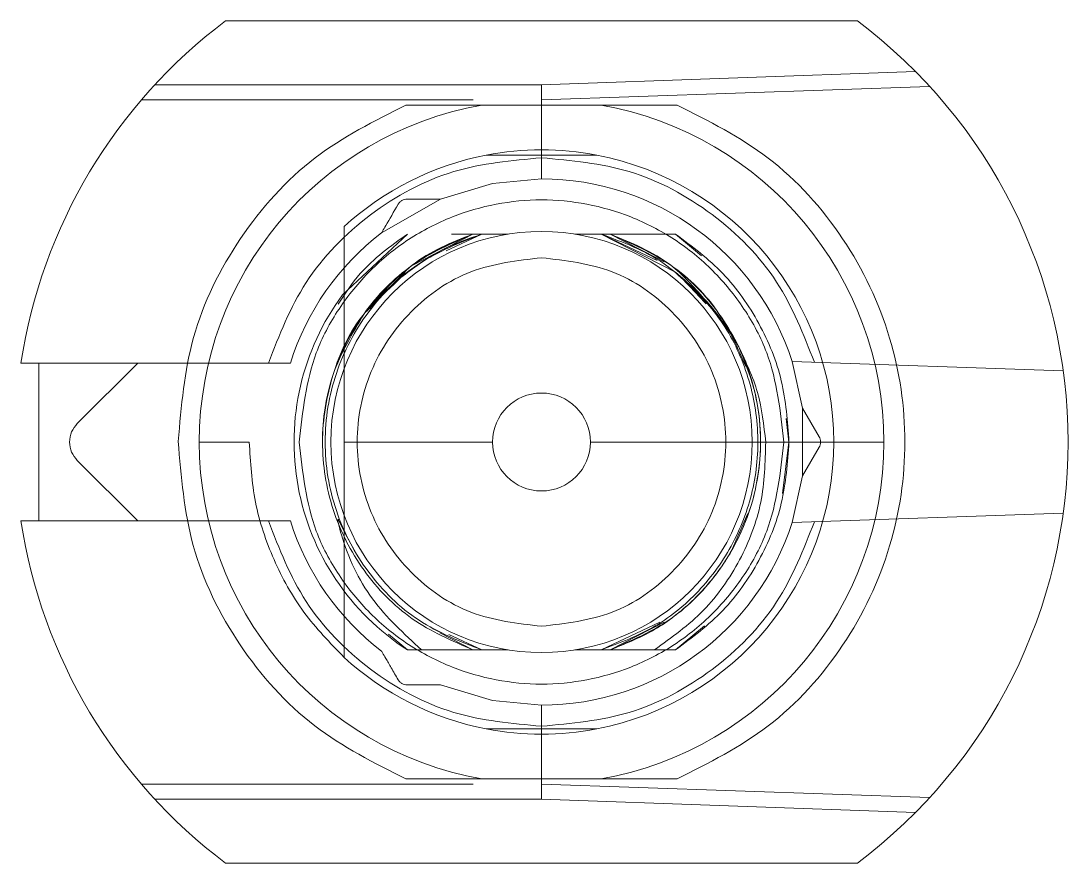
# Model space of a CAD drawing. Header units: millimetres. Extents: x -84 to 500, y -79 to 331.
# Drawn here: x 354.86 to 364.8, y 276.62 to 284.62 of the extents above; entities that cross this region are included whole.
import ezdxf
from ezdxf.lldxf.tags import DXFTag

# ---------------------------------------------------------------- set-up
doc = ezdxf.new("R2010")
doc.units = ezdxf.units.MM
tags = doc.linetypes.add('HIDDEN', pattern=[1.905, 1.27, -0.635]).pattern_tags.tags
tags[6:7] = [DXFTag(74, 4), DXFTag(75, 0), DXFTag(340, '0'), DXFTag(46, 1.0), DXFTag(50, 0.0), DXFTag(44, 0.0), DXFTag(45, 0.0)]
tags[4:5] = [DXFTag(74, 4), DXFTag(75, 0), DXFTag(340, '0'), DXFTag(46, 1.0), DXFTag(50, 0.0), DXFTag(44, 0.0), DXFTag(45, 0.0)]

msp = doc.modelspace()

# ---------------------------------------------------------------- linework, layer by layer
at = {"color": 7, "linetype": 'Continuous', "lineweight": 15}
for p, q in [((362.8, 284.62), (356.8, 284.62)), ((354.8566, 281.37), (355.025, 281.37)), ((355.025, 281.37), (355.025, 279.87)), ((356.55, 280.62), (357.025, 280.62)), ((359.3352, 280.62), (357.925, 280.62)), ((362.575, 280.62), (360.2648, 280.62)), ((362.575, 280.62), (363.05, 280.62)), ((354.8566, 279.87), (355.025, 279.87)), ((356.8, 276.62), (362.8, 276.62))]:
    msp.add_line(p, q, dxfattribs=at)
at = {"color": 7, "linetype": 'HIDDEN', "lineweight": 0}
for p, q in [((359.8, 284.0144), (363.3525, 284.1385)), ((356.1287, 284.0143), (359.8, 284.0143)), ((359.8, 283.87), (359.8, 284.0144)), ((363.4857, 283.9987), (359.8, 283.87)), ((359.1497, 283.87), (356.0003, 283.87)), ((359.8, 283.32), (359.8, 283.87)), ((359.8, 283.32), (359.8, 283.12)), ((360.3244, 283.345), (360.3244, 283.345)), ((358.8401, 282.9284), (358.2809, 282.6055)), ((357.9108, 282.0176), (358.5265, 282.595)), ((358.5774, 282.3011), (359.1491, 282.595)), ((358.5774, 282.301), (359.1491, 282.595)), ((358.895, 282.4352), (359.234, 282.595)), ((359.1491, 282.595), (358.908, 282.471)), ((358.9467, 282.595), (359.1491, 282.595)), ((359.4848, 282.595), (359.234, 282.595)), ((360.366, 282.595), (360.1152, 282.595)), ((360.366, 282.595), (361.0715, 282.2338)), ((360.366, 282.595), (360.8981, 282.3441)), ((360.366, 282.595), (360.8981, 282.3441)), ((361.0735, 282.595), (360.4509, 282.595)), ((360.8979, 282.3652), (360.4509, 282.595)), ((360.4509, 282.595), (360.9649, 282.3307)), ((360.9649, 282.3307), (360.4509, 282.595)), ((360.4509, 282.595), (360.9649, 282.3307)), ((361.3194, 282.3889), (361.0735, 282.595)), ((355.025, 281.37), (357.2063, 281.37)), ((355.3919, 280.7968), (355.9652, 281.37)), ((362.1801, 281.3849), (364.7542, 281.295)), ((362.1801, 281.3849), (362.2791, 280.9429)), ((362.2791, 280.9429), (362.4366, 280.67)), ((362.2791, 280.2971), (362.2791, 280.9429)), ((362.15, 280.62), (362.1221, 280.8427)), ((362.0887, 280.1309), (362.15, 280.62)), ((362.4366, 280.57), (362.2791, 280.2971)), ((355.9652, 279.87), (355.3919, 280.4432)), ((362.2791, 280.2971), (362.1801, 279.8551)), ((361.6009, 279.5803), (361.7586, 279.9405)), ((364.7542, 279.945), (362.1801, 279.8551)), ((357.2063, 279.87), (355.025, 279.87)), ((360.9225, 278.9074), (360.366, 278.645)), ((360.9225, 278.9074), (360.366, 278.645)), ((360.4509, 278.645), (360.9632, 278.9084)), ((361.0735, 278.645), (361.347, 278.8742)), ((358.3482, 278.7944), (358.5265, 278.645)), ((358.3482, 278.7944), (358.5265, 278.645)), ((358.8343, 278.8069), (359.1491, 278.645)), ((359.234, 278.645), (358.9211, 278.7925)), ((358.5265, 278.645), (359.1491, 278.645)), ((358.5265, 278.645), (359.4848, 278.645)), ((360.1152, 278.645), (360.8726, 278.645)), ((360.4509, 278.645), (361.0735, 278.645)), ((359.8, 278.12), (359.8, 277.92)), ((359.8, 277.37), (359.8, 277.92)), ((356.0003, 277.37), (359.1497, 277.37)), ((359.8, 277.37), (363.4857, 277.2413)), ((359.8, 277.37), (359.8, 277.2257)), ((359.8, 277.2257), (356.1287, 277.2257)), ((363.3525, 277.1015), (359.8, 277.2256))]:
    msp.add_line(p, q, dxfattribs=at)
at = {"color": 7, "linetype": 'HIDDEN', "lineweight": 0, "flags": 128}
for points in [[(358.8401, 282.9284), (359.3344, 283.0763), (359.8, 283.12)], [(358.5265, 282.595), (358.5265, 282.595)], [(359.234, 282.595), (359.234, 282.595)], [(359.234, 282.595), (359.234, 282.595)], [(359.234, 282.595), (359.234, 282.595)], [(359.234, 282.595), (359.234, 282.595)], [(359.234, 282.595), (359.234, 282.595)], [(360.366, 282.595), (360.366, 282.595)], [(360.366, 282.595), (360.366, 282.595)], [(360.366, 282.595), (360.366, 282.595)], [(360.366, 282.595), (360.366, 282.595)], [(360.366, 282.595), (360.366, 282.595)], [(360.366, 282.595), (360.366, 282.595)], [(360.366, 282.595), (360.366, 282.595)], [(360.366, 282.595), (360.366, 282.595)], [(361.0735, 282.595), (361.0735, 282.595)], [(357.8708, 279.8439), (357.867, 279.8725), (357.8669, 279.8814), (357.8671, 279.8827), (357.8675, 279.8836), (357.8677, 279.8837), (357.8677, 279.8838), (357.8678, 279.8838), (357.8678, 279.8838), (357.8678, 279.8838), (357.8678, 279.8838), (357.8678, 279.8838), (357.8677, 279.8838), (357.8675, 279.8838), (357.8674, 279.8838), (357.8674, 279.8838), (357.8674, 279.8838), (357.8674, 279.8838), (357.8674, 279.8838), (357.8675, 279.8838), (357.8677, 279.8839), (357.8679, 279.8839), (357.868, 279.884), (357.868, 279.884), (357.8681, 279.884), (357.8681, 279.884), (357.8681, 279.884), (357.8681, 279.884), (357.8684, 279.884), (357.8688, 279.8839), (357.8694, 279.8835), (357.8721, 279.8806), (357.9363, 279.7511), (358.0234, 279.5881)], [(361.5792, 279.5928), (361.5792, 279.5928)], [(360.8272, 278.8408), (360.8272, 278.8408)], [(358.5265, 278.645), (358.5265, 278.645)], [(358.5265, 278.645), (358.5265, 278.645)], [(358.5265, 278.645), (358.5265, 278.645)], [(358.5265, 278.645), (358.5265, 278.645)], [(358.5265, 278.645), (358.5265, 278.645)], [(358.5265, 278.645), (358.5265, 278.645)], [(358.5265, 278.645), (358.5265, 278.645)], [(358.5265, 278.645), (358.5265, 278.645)], [(359.4848, 278.645), (359.4848, 278.645)], [(360.1152, 278.645), (360.1152, 278.645)], [(361.0735, 278.645), (361.0735, 278.645)], [(361.0735, 278.645), (361.0735, 278.645)], [(361.0735, 278.645), (361.0735, 278.645)], [(361.0735, 278.645), (361.0735, 278.645)], [(361.0735, 278.645), (361.0735, 278.645)], [(361.0735, 278.645), (361.0735, 278.645)], [(361.0735, 278.645), (361.0735, 278.645)], [(359.8, 278.12), (359.3344, 278.1637), (358.8401, 278.3116)]]:
    msp.add_lwpolyline(points, dxfattribs=at)
at = {"color": 7, "linetype": 'HIDDEN', "lineweight": 0}
msp.add_circle((359.8, 280.62), 2, dxfattribs=at)
at = {"color": 7, "linetype": 'Continuous', "lineweight": 15}
for radius, start, end in [(5, 126.8699, 171.37307), (5, 306.8699, 53.1301), (3.25, 100.06327, 180), (3.25, 0, 79.93673), (2.775, 79.10676, 100.89295), (2.775, 100.89324, 132.50663), (2.775, 0, 79.10705), (0.4648, 0, 180), (3.25, 180, 259.93673), (0.4648, 180, 0), (2.775, 280.89295, 0), (3.25, 280.06327, 0), (5, 188.62693, 233.1301), (2.775, 227.49336, 259.10705), (2.775, 259.10668, 280.89376)]:
    msp.add_arc((359.8, 280.62), radius, start, end, dxfattribs=at)
at = {"color": 7, "linetype": 'HIDDEN', "lineweight": 0}
for radius, start, end in [(2.5, 17.81569, 90), (2.5, 127.42024, 162.5424), (2.35, 143.50581, 237.18508), (2.5, 197.4576, 232.57976), (2.5, 270, 342.18431)]:
    msp.add_arc((359.8, 280.62), radius, start, end, dxfattribs=at)
at = {"color": 7, "linetype": 'Continuous', "lineweight": 15}
for points, knots in [([(356.35, 280.626), (356.3786, 280.9595), (356.4372, 281.6417), (356.9034, 282.5795), (357.6003, 283.3611), (358.2117, 283.6693), (358.5106, 283.82)], [0, 0, 0, 0, 0.244424, 0.5, 0.755576, 1, 1, 1, 1]), ([(358.5106, 283.82), (358.6451, 283.82), (358.8189, 283.82), (359.0132, 283.82), (359.0938, 283.82), (359.1478, 283.82), (359.1874, 283.82), (359.2136, 283.82), (359.2276, 283.82), (359.2317, 283.82), (359.232, 283.82), (359.2321, 283.82)], [0, 0, 0, 0, 0.52193, 0.674707, 0.779637, 0.851731, 0.901665, 0.954566, 0.975881, 0.993094, 1, 1, 1, 1]), ([(359.2321, 283.82), (359.408, 283.82), (359.7605, 283.82), (360.1536, 283.82), (360.346, 283.82), (360.3679, 283.82)], [0, 0, 0, 0, 0.4691, 0.939613, 1, 1, 1, 1]), ([(360.3679, 283.82), (360.3684, 283.82), (360.3696, 283.82), (360.3813, 283.82), (360.4248, 283.82), (360.6213, 283.82), (360.8552, 283.82), (361.0514, 283.82), (361.0894, 283.82)], [0, 0, 0, 0, 0.016929, 0.039301, 0.081695, 0.236198, 0.852157, 1, 1, 1, 1]), ([(361.0894, 283.82), (361.3884, 283.6691), (362.0001, 283.3603), (362.7022, 282.577), (363.1506, 281.6373), (363.2986, 280.62), (363.1506, 279.6027), (362.7022, 278.663), (362.0001, 277.8797), (361.3884, 277.5709), (361.0894, 277.42)], [0, 0, 0, 0, 0.122204, 0.25, 0.377796, 0.5, 0.622204, 0.75, 0.877796, 1, 1, 1, 1]), ([(360.3244, 283.345), (360.0343, 283.345), (359.6812, 283.345), (359.337, 283.345), (359.2756, 283.345)], [0, 0, 0, 0, 0.821486, 1, 1, 1, 1]), ([(357.925, 282.6657), (357.925, 282.2281), (357.925, 281.6252), (357.925, 280.8363), (357.925, 280.62)], [0, 0, 0, 0, 0.725757, 1, 1, 1, 1]), ([(358.5106, 277.42), (358.2109, 277.5712), (357.5977, 277.8805), (356.8997, 278.6654), (356.4342, 279.6071), (356.3776, 280.2915), (356.35, 280.626)], [0, 0, 0, 0, 0.24439, 0.5, 0.75561, 1, 1, 1, 1]), ([(357.025, 280.62), (357.0364, 280.4282), (357.0593, 280.0447), (357.2441, 279.4955), (357.524, 278.9883), (357.7913, 278.7123), (357.925, 278.5743)], [0, 0, 0, 0, 0.25, 0.5, 0.75, 1, 1, 1, 1]), ([(357.925, 280.62), (357.925, 280.4251), (357.925, 279.9207), (357.925, 279.2389), (357.925, 278.7899), (357.925, 278.5743)], [0, 0, 0, 0, 0.246526, 0.63814, 1, 1, 1, 1]), ([(359.2756, 277.895), (359.5657, 277.895), (359.9188, 277.895), (360.263, 277.895), (360.3244, 277.895)], [0, 0, 0, 0, 0.821497, 1, 1, 1, 1]), ([(358.5106, 277.42), (358.6451, 277.42), (358.8189, 277.42), (359.0132, 277.42), (359.0938, 277.42), (359.1478, 277.42), (359.1874, 277.42), (359.2136, 277.42), (359.2276, 277.42), (359.2317, 277.42), (359.232, 277.42), (359.2321, 277.42)], [0, 0, 0, 0, 0.52193, 0.674707, 0.779637, 0.851731, 0.901665, 0.954566, 0.975881, 0.993094, 1, 1, 1, 1]), ([(359.2321, 277.42), (359.408, 277.42), (359.7605, 277.42), (360.1536, 277.42), (360.346, 277.42), (360.3679, 277.42)], [0, 0, 0, 0, 0.4691002, 0.9396132, 1, 1, 1, 1]), ([(360.3679, 277.42), (360.3684, 277.42), (360.3696, 277.42), (360.3813, 277.42), (360.4248, 277.42), (360.6213, 277.42), (360.8552, 277.42), (361.0514, 277.42), (361.0894, 277.42)], [0, 0, 0, 0, 0.016929, 0.039301, 0.081695, 0.236198, 0.852157, 1, 1, 1, 1])]:
    msp.add_open_spline(points, degree=3, knots=knots, dxfattribs=at)
at = {"color": 7, "linetype": 'HIDDEN', "lineweight": 0}
for points, knots in [([(357.2063, 281.37), (357.3095, 281.6343), (357.5217, 282.1772), (358.1509, 282.8135), (358.9369, 283.2412), (359.5174, 283.2942), (359.8, 283.32)], [0, 0, 0, 0, 0.243392, 0.5, 0.756608, 1, 1, 1, 1]), ([(362.3916, 281.3775), (362.2878, 281.641), (362.0747, 282.1821), (361.4458, 282.8157), (360.6612, 283.2416), (360.082, 283.2943), (359.8, 283.32)], [0, 0, 0, 0, 0.243423, 0.5, 0.756577, 1, 1, 1, 1]), ([(357.5, 280.62), (357.5309, 280.9092), (357.5786, 281.3557), (357.8649, 281.8919), (358.1621, 282.2573), (358.5281, 282.5565), (359.0641, 282.8338), (359.8, 282.9758), (360.5357, 282.8338), (361.0718, 282.5566), (361.4377, 282.2575), (361.735, 281.892), (362.0214, 281.3559), (362.0691, 280.9092), (362.1, 280.62)], [0, 0, 0, 0, 0.119721, 0.184824, 0.25, 0.315102, 0.380279, 0.5, 0.619721, 0.684824, 0.75, 0.815102, 0.880279, 1, 1, 1, 1]), ([(358.4384, 282.8784), (358.4433, 282.8856), (358.4531, 282.9), (358.4745, 282.9158), (358.4989, 282.9264), (358.5163, 282.9277), (358.525, 282.9284)], [0, 0, 0, 0, 0.250801, 0.5, 0.7492, 1, 1, 1, 1]), ([(358.525, 282.9284), (358.607, 282.9284), (358.7154, 282.9284), (358.8119, 282.9284), (358.8365, 282.9284), (358.8389, 282.9284), (358.8401, 282.9284)], [0, 0, 0, 0, 0.638718, 0.843747, 0.925001, 1, 1, 1, 1]), ([(358.4384, 282.8784), (358.3974, 282.8073), (358.3432, 282.7135), (358.295, 282.6299), (358.2826, 282.6086), (358.2814, 282.6065), (358.2809, 282.6055)], [0, 0, 0, 0, 0.638721, 0.843752, 0.925004, 1, 1, 1, 1]), ([(359.1491, 282.595), (358.9492, 282.5083), (358.5493, 282.3348), (358.0881, 281.8565), (357.7888, 281.2717), (357.6864, 280.62), (357.7888, 279.9684), (358.0881, 279.3835), (358.5493, 278.9052), (358.9492, 278.7317), (359.1491, 278.645)], [0, 0, 0, 0, 0.1249999, 0.2499999, 0.3749998, 0.4999998, 0.6249998, 0.7499998, 0.8749999, 1, 1, 1, 1]), ([(359.234, 278.645), (359.0272, 278.7259), (358.6135, 278.8877), (358.1313, 279.3643), (357.8174, 279.956), (357.7096, 280.62), (357.8173, 281.284), (358.1313, 281.8757), (358.6135, 282.3523), (359.0272, 282.5141), (359.234, 282.595)], [0, 0, 0, 0, 0.125, 0.25, 0.375, 0.5, 0.625, 0.75, 0.875, 1, 1, 1, 1]), ([(359.234, 278.6451), (359.0272, 278.726), (358.6135, 278.8878), (358.1313, 279.3643), (357.8174, 279.956), (357.7096, 280.62), (357.8174, 281.284), (358.1313, 281.8757), (358.6135, 282.3522), (359.0272, 282.514), (359.234, 282.595)], [0, 0, 0, 0, 0.125, 0.25, 0.375, 0.5, 0.625, 0.75, 0.875, 1, 1, 1, 1]), ([(359.234, 278.645), (359.0272, 278.726), (358.6135, 278.8878), (358.1313, 279.3643), (357.8174, 279.956), (357.7096, 280.62), (357.8174, 281.284), (358.1313, 281.8757), (358.6135, 282.3522), (359.0272, 282.514), (359.234, 282.595)], [0, 0, 0, 0, 0.125, 0.25, 0.375, 0.5, 0.625, 0.75, 0.875, 1, 1, 1, 1]), ([(358.5265, 282.595), (358.366, 282.48), (358.1076, 282.2949), (357.9351, 282.0301), (357.8698, 281.9297)], [0, 0, 0, 0, 0.6210363, 1, 1, 1, 1]), ([(358.1283, 281.8568), (358.2698, 282.0194), (358.5528, 282.3446), (358.9503, 282.5115), (359.1491, 282.595)], [0, 0, 0, 0, 0.5, 1, 1, 1, 1]), ([(358.3559, 282.0809), (358.4251, 282.1576), (358.6402, 282.3962), (358.9433, 282.5146), (359.1491, 282.595)], [0, 0, 0, 0, 0.321279, 1, 1, 1, 1]), ([(359.1491, 282.595), (359.1707, 282.595), (359.1988, 282.595), (359.226, 282.595), (359.2329, 282.595), (359.2337, 282.595), (359.234, 282.595)], [0, 0, 0, 0, 0.659471, 0.855328, 0.930516, 1, 1, 1, 1]), ([(360.366, 282.595), (360.3664, 282.595), (360.3671, 282.595), (360.374, 282.595), (360.4006, 282.595), (360.4291, 282.595), (360.4509, 282.595)], [0, 0, 0, 0, 0.0688677, 0.1454157, 0.3449093, 1, 1, 1, 1]), ([(360.366, 282.595), (360.3664, 282.595), (360.3672, 282.595), (360.374, 282.595), (360.4006, 282.595), (360.4291, 282.595), (360.4509, 282.595)], [0, 0, 0, 0, 0.068948, 0.145582, 0.345171, 1, 1, 1, 1]), ([(360.366, 282.595), (360.5761, 282.517), (360.9619, 282.3737), (361.2373, 282.0697), (361.3627, 281.9312)], [0, 0, 0, 0, 0.544504, 1, 1, 1, 1]), ([(360.4509, 282.595), (360.6508, 282.5083), (361.0507, 282.3348), (361.5119, 281.8565), (361.8112, 281.2717), (361.9137, 280.62), (361.8112, 279.9684), (361.5119, 279.3835), (361.0507, 278.9052), (360.6509, 278.7317), (360.4509, 278.645)], [0, 0, 0, 0, 0.125, 0.25, 0.375, 0.5, 0.625, 0.75, 0.875, 1, 1, 1, 1]), ([(361.7395, 281.3371), (361.6643, 281.5099), (361.5024, 281.8819), (361.0478, 282.3337), (360.6499, 282.5079), (360.4509, 282.595)], [0, 0, 0, 0, 0.302544, 0.651272, 1, 1, 1, 1]), ([(360.4509, 282.595), (360.6549, 282.5123), (360.9995, 282.3725), (361.2432, 282.095), (361.3426, 281.9818)], [0, 0, 0, 0, 0.59211, 1, 1, 1, 1]), ([(361.0715, 282.2338), (361.2098, 282.1057), (361.4865, 281.8496), (361.7498, 281.3411), (361.8741, 280.7872), (361.8412, 280.2187), (361.6564, 279.6801), (361.3317, 279.2145), (360.8955, 278.8435), (360.5425, 278.7112), (360.366, 278.645)], [0, 0, 0, 0, 0.125, 0.25, 0.375001, 0.500001, 0.625001, 0.750001, 0.875, 1, 1, 1, 1]), ([(361.6725, 281.5246), (361.5899, 281.6587), (361.4256, 281.9256), (361.1891, 282.1314), (361.0715, 282.2338)], [0, 0, 0, 0, 0.502467, 1, 1, 1, 1]), ([(359.1491, 278.645), (358.9492, 278.7317), (358.5493, 278.9051), (358.0881, 279.3836), (357.7891, 279.9681), (357.6855, 280.6211), (357.7922, 281.2676), (358.0471, 281.8108), (358.3216, 282.0582), (358.4345, 282.1599)], [0, 0, 0, 0, 0.149287, 0.298575, 0.447862, 0.59715, 0.746437, 0.895724, 1, 1, 1, 1]), ([(359.1491, 278.645), (358.9492, 278.7317), (358.5493, 278.9051), (358.0881, 279.3836), (357.7891, 279.9681), (357.6854, 280.6211), (357.7923, 281.2675), (358.0451, 281.8077), (358.3167, 282.0527), (358.4267, 282.152)], [0, 0, 0, 0, 0.149669, 0.299339, 0.449008, 0.598677, 0.748346, 0.898016, 1, 1, 1, 1]), ([(358.4246, 282.1499), (358.3153, 282.0513), (358.0445, 281.8069), (357.7923, 281.2675), (357.6854, 280.6211), (357.789, 279.968), (358.088, 279.3836), (358.5493, 278.9051), (358.9492, 278.7317), (359.1491, 278.645)], [0, 0, 0, 0, 0.101378, 0.251148, 0.400918, 0.550689, 0.700459, 0.85023, 1, 1, 1, 1]), ([(358.4653, 282.1819), (358.3732, 282.0953), (358.265, 281.9936), (358.1609, 281.88), (358.139, 281.8605), (358.1321, 281.8567), (358.1297, 281.8563), (358.1288, 281.8565), (358.1284, 281.8567), (358.1283, 281.8568)], [0, 0, 0, 0, 0.8053593, 0.9459667, 0.9826923, 0.9932326, 0.9969187, 0.9985022, 1, 1, 1, 1]), ([(359.1491, 278.645), (358.9492, 278.7317), (358.5493, 278.9051), (358.088, 279.3836), (357.7891, 279.968), (357.6851, 280.6214), (357.7935, 281.2665), (358.0269, 281.7795), (358.2715, 282.0036), (358.3559, 282.0809)], [0, 0, 0, 0, 0.153218, 0.306436, 0.459655, 0.612873, 0.766091, 0.919309, 1, 1, 1, 1]), ([(358.1151, 281.8387), (358.0039, 281.6513), (357.7816, 281.2764), (357.6883, 280.6187), (357.7883, 279.9687), (358.0883, 279.3834), (358.5493, 278.9052), (358.9492, 278.7317), (359.1491, 278.645)], [0, 0, 0, 0, 0.166667, 0.333333, 0.5, 0.666667, 0.833333, 1, 1, 1, 1]), ([(360.4509, 278.645), (360.5882, 278.6998), (360.8627, 278.8094), (361.2186, 279.0794), (361.5127, 279.4125), (361.7288, 279.8018), (361.8585, 280.2277), (361.8936, 280.6707), (361.8404, 281.1142), (361.7284, 281.3878), (361.6725, 281.5246)], [0, 0, 0, 0, 0.125, 0.25, 0.375, 0.5, 0.625, 0.75, 0.875, 1, 1, 1, 1]), ([(361.6725, 281.5246), (361.7405, 281.3819), (361.8774, 281.095), (361.9118, 280.779), (361.9291, 280.62)], [0, 0, 0, 0, 0.497063, 1, 1, 1, 1]), ([(357.2063, 281.37), (357.234, 281.37), (357.2891, 281.37), (357.3573, 281.37), (357.4065, 281.37), (357.4123, 281.37), (357.4152, 281.37)], [0, 0, 0, 0, 0.258105, 0.512595, 0.755594, 1, 1, 1, 1]), ([(362.1, 280.62), (362.0691, 280.3308), (362.0214, 279.8843), (361.7351, 279.3481), (361.4379, 278.9827), (361.0719, 278.6835), (360.5359, 278.4062), (359.8, 278.2642), (359.0643, 278.4062), (358.5282, 278.6834), (358.1623, 278.9825), (357.865, 279.348), (357.5786, 279.8841), (357.5309, 280.3308), (357.5, 280.62)], [0, 0, 0, 0, 0.1197215, 0.1848235, 0.25, 0.315102, 0.3802785, 0.5, 0.6197215, 0.6848235, 0.75, 0.815102, 0.8802785, 1, 1, 1, 1]), ([(360.8726, 278.645), (361.0355, 278.7622), (361.3592, 278.995), (361.7, 279.488), (361.9138, 280.0394), (361.924, 280.4274), (361.9291, 280.62)], [0, 0, 0, 0, 0.255054, 0.506739, 0.755054, 1, 1, 1, 1]), ([(359.8, 277.92), (359.5174, 277.9458), (358.9369, 277.9988), (358.1509, 278.4265), (357.5217, 279.0628), (357.3095, 279.6057), (357.2063, 279.87)], [0, 0, 0, 0, 0.243392, 0.5, 0.756608, 1, 1, 1, 1]), ([(357.2063, 279.87), (357.2341, 279.87), (357.2893, 279.87), (357.3575, 279.87), (357.4065, 279.87), (357.4123, 279.87), (357.4152, 279.87)], [0, 0, 0, 0, 0.25862, 0.513617, 0.75609, 1, 1, 1, 1]), ([(358.661, 278.645), (358.4942, 278.7977), (358.1604, 279.1032), (357.9463, 279.5556), (357.8801, 279.8083), (357.8707, 279.8439)], [0, 0, 0, 0, 0.461832, 0.924144, 1, 1, 1, 1]), ([(359.8, 277.92), (360.082, 277.9457), (360.6612, 277.9984), (361.4458, 278.4243), (362.0747, 279.0579), (362.2878, 279.599), (362.3916, 279.8625)], [0, 0, 0, 0, 0.243423, 0.5, 0.756577, 1, 1, 1, 1]), ([(358.2809, 278.6345), (358.2814, 278.6335), (358.2827, 278.6314), (358.295, 278.61), (358.3252, 278.5578), (358.3754, 278.4707), (358.4163, 278.3999), (358.4384, 278.3616)], [0, 0, 0, 0, 0.074114, 0.154923, 0.35991, 0.65372, 1, 1, 1, 1]), ([(359.234, 278.645), (359.2336, 278.645), (359.2329, 278.645), (359.226, 278.645), (359.1994, 278.645), (359.1709, 278.645), (359.1491, 278.645)], [0, 0, 0, 0, 0.068911, 0.145477, 0.344961, 1, 1, 1, 1]), ([(359.234, 278.645), (359.2337, 278.645), (359.2329, 278.645), (359.2261, 278.645), (359.1994, 278.645), (359.1709, 278.645), (359.1491, 278.645)], [0, 0, 0, 0, 0.06884, 0.145314, 0.344679, 1, 1, 1, 1]), ([(360.4509, 278.645), (360.4293, 278.645), (360.4012, 278.645), (360.374, 278.645), (360.3671, 278.645), (360.3663, 278.645), (360.366, 278.645)], [0, 0, 0, 0, 0.659295, 0.855253, 0.930497, 1, 1, 1, 1]), ([(360.4509, 278.645), (360.4293, 278.645), (360.4012, 278.645), (360.374, 278.645), (360.3671, 278.645), (360.3663, 278.645), (360.366, 278.645)], [0, 0, 0, 0, 0.659587, 0.855421, 0.930569, 1, 1, 1, 1]), ([(358.525, 278.3116), (358.5163, 278.3123), (358.4989, 278.3136), (358.4745, 278.3242), (358.4531, 278.34), (358.4433, 278.3544), (358.4384, 278.3616)], [0, 0, 0, 0, 0.250801, 0.5, 0.7492, 1, 1, 1, 1]), ([(358.525, 278.3116), (358.607, 278.3116), (358.7154, 278.3116), (358.8119, 278.3116), (358.8365, 278.3116), (358.8389, 278.3116), (358.8401, 278.3116)], [0, 0, 0, 0, 0.638677, 0.843739, 0.924999, 1, 1, 1, 1])]:
    msp.add_open_spline(points, degree=3, knots=knots, dxfattribs=at)
for points in [[(359.234, 282.595), (359.0948, 282.5468), (358.8164, 282.4504), (358.5823, 282.2714), (358.4653, 282.1819)], [(362.15, 280.62), (362.1359, 280.8156), (362.1078, 281.2067), (361.8822, 281.7549), (361.5437, 282.2416), (361.2303, 282.4772), (361.0735, 282.595)], [(359.8, 278.87), (359.571, 278.8963), (359.1129, 278.9489), (358.5303, 279.3536), (358.1411, 279.9321), (358.0044, 280.62), (358.1411, 281.3079), (358.5303, 281.8864), (359.1129, 282.2911), (359.571, 282.3437), (359.8, 282.37)], [(359.8, 282.37), (360.029, 282.3437), (360.4871, 282.2911), (361.0697, 281.8864), (361.4589, 281.3079), (361.5956, 280.62), (361.4589, 279.9321), (361.0697, 279.3536), (360.4871, 278.9489), (360.029, 278.8963), (359.8, 278.87)], [(355.3919, 280.4432), (355.3714, 280.469), (355.3304, 280.5207), (355.3129, 280.62), (355.3304, 280.7193), (355.3714, 280.771), (355.3919, 280.7968)], [(361.0735, 278.645), (361.2303, 278.7628), (361.5437, 278.9984), (361.8822, 279.4851), (362.1078, 280.0333), (362.1359, 280.4244), (362.15, 280.62)], [(362.4366, 280.67), (362.4404, 280.6621), (362.448, 280.6463), (362.451, 280.62), (362.448, 280.5937), (362.4404, 280.5779), (362.4366, 280.57)]]:
    msp.add_open_spline(points, degree=3, dxfattribs=at)

doc.saveas('drawing.dxf')
